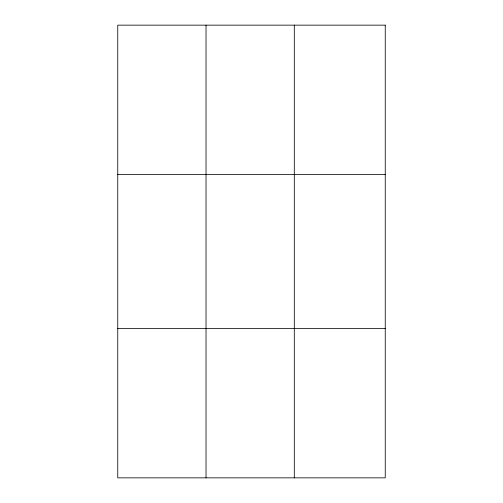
<?xml version="1.0" encoding="UTF-8"?>
<svg xmlns="http://www.w3.org/2000/svg" width="503" height="503" viewBox="0 0 503 503"><rect width="100%" height="100%" fill="white"/><g stroke="black" fill="none" stroke-linecap="round" stroke-linejoin="round"><path stroke-width="0.75" d="M206.023 477.85L206.023 25.15M294.299 477.85L294.299 25.15M117.752 174.541L385.248 174.541M117.752 328.459L385.248 328.459M385.248 25.15L385.248 477.85L117.752 477.85L117.752 25.15L385.248 25.15"/></g></svg>
